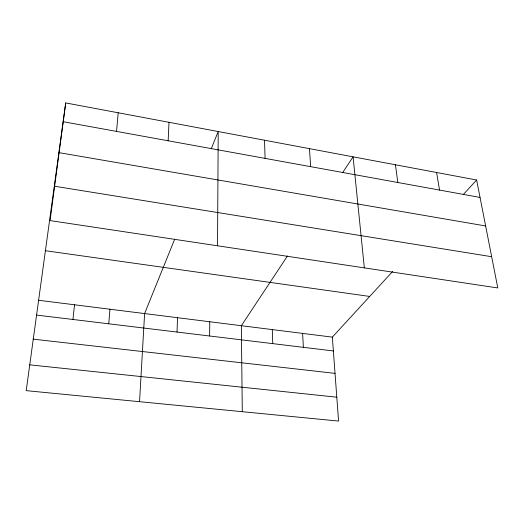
<?xml version="1.0" encoding="UTF-8"?>
<svg xmlns="http://www.w3.org/2000/svg" width="524" height="524" viewBox="0 0 524 524"><rect width="100%" height="100%" fill="white"/><g stroke="black" fill="none" stroke-linecap="round" stroke-linejoin="round"><path stroke-width="0.79" d="M217.526 245.789L218.213 131.531L211.244 148.77M209.607 335.995L209.764 321.749M177.033 332.059L177.525 317.701M168.152 140.779L169.003 122.302M139.548 401.692L144.604 313.568L174.623 239.337M108.75 323.806L109.948 309.219M116.544 131.406L118.195 112.771M72.941 319.476L74.526 304.778M65.71 102.927L50.062 220.591L497.8 287.958L476.624 180.007L65.71 102.927L26.2 390.655L338.57 421.073L332.334 337.129L392.653 271.452M287.499 255.948L241.348 325.712L242.291 411.7M342.801 172.363L353.078 156.827L364.337 267.882M463.393 194.417L476.624 180.007M29.658 364.828L336.794 397.199M33.097 339.139L335.026 373.37M36.32 315.048L333.362 350.956M38.304 300.232L332.334 337.129M45.188 250.688L369.702 296.44M54.627 186.243L491.669 256.721M59.094 152.667L485.643 225.968M63.214 121.719L480.043 197.43M436.61 172.501L439.525 190.068M395.443 164.778L397.821 182.496M309.455 148.646L310.667 166.665M302.617 333.395L303.363 347.327M272.29 329.589L272.749 343.626M264.522 140.216L265.092 158.386"/></g></svg>
